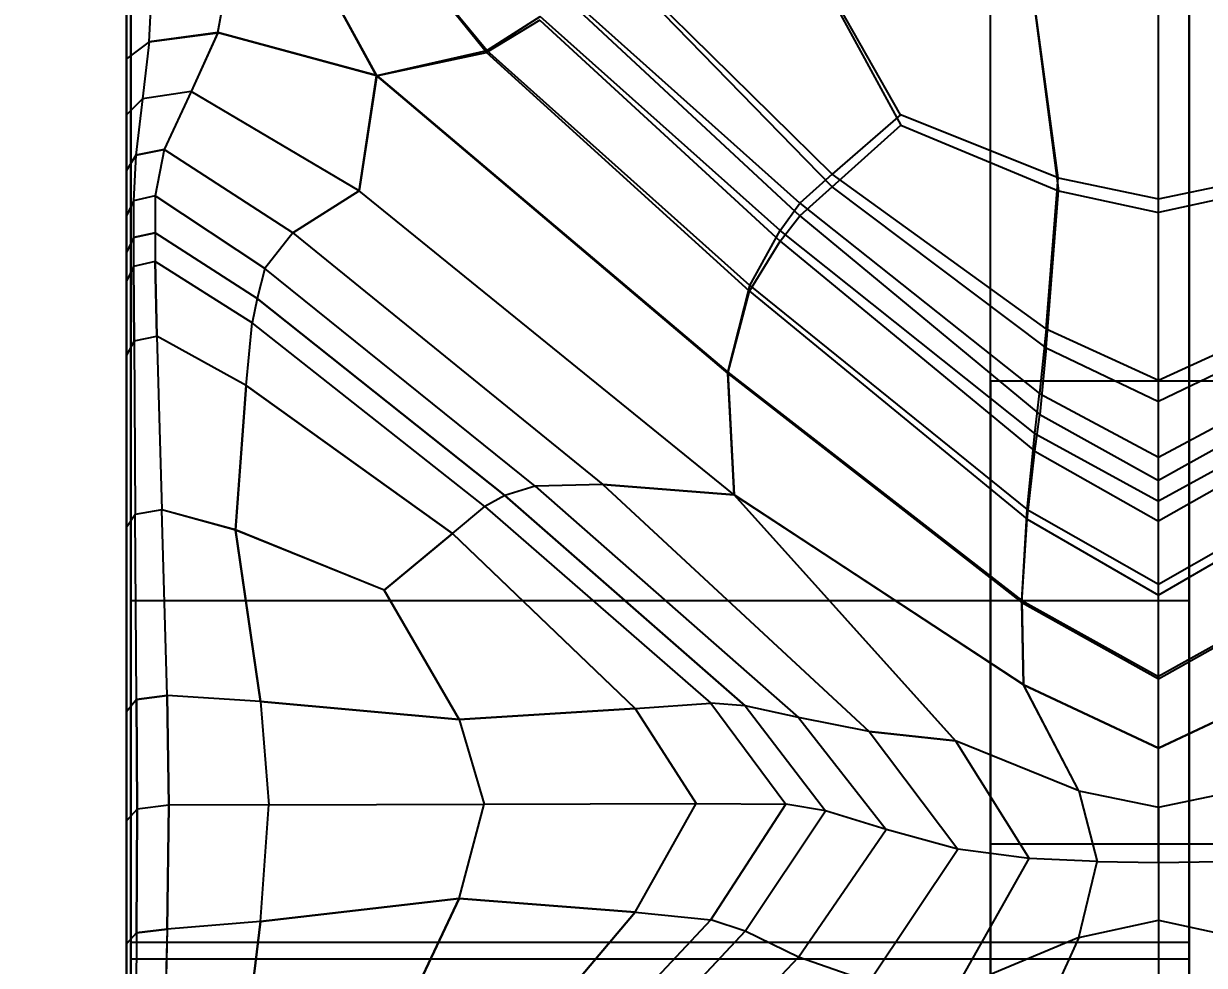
# Model space of a CAD drawing. Extents: x 11992 to 29481, y -6727 to 6811.
# Drawn here: x 12601.68 to 12607.26, y 1490.44 to 1494.88 of the extents above; entities that cross this region are included whole.
import ezdxf

# ---------------------------------------------------------------- set-up
doc = ezdxf.new("R2010")
doc.units = 0
doc.header["$MEASUREMENT"] = 0
doc.layers.get('0').update_dxf_attribs({"color": 8, "linetype": 'CONTINUOUS'})
doc.layers.add('zoylight 3编号', color=7, linetype='CONTINUOUS')
doc.styles.add('TFB MS 3mm at 1 to 25', font='arial.ttf', dxfattribs={"height": 75})

msp = doc.modelspace()

# ---------------------------------------------------------------- linework, layer by layer
for p, q in [((12607.1879, 1490.4659, -1741.7091), (12607.1879, 1512.5995, -1740.4327)), ((12607.1879, 1490.4659, -1739.1562), (12607.1879, 1512.3498, -1736.4213)), ((12607.1879, 1512.3498, -1744.4441), (12607.1879, 1489.8827, -1744.0199)), ((12607.1879, 1490.2422, -1742.8956), (12607.1879, 1511.6212, -1748.3068)), ((12602.1883, 1489.8827, -1744.0199), (12602.1883, 1510.4439, -1751.9914)), ((12607.1879, 1510.4439, -1728.8739), (12607.1879, 1489.8827, -1736.8455)), ((12602.1883, 1489.3925, -1735.7773), (12602.1883, 1508.8475, -1725.3972)), ((12602.1883, 1488.7752, -1746.0953), (12602.1883, 1508.8475, -1755.4681)), ((12602.1883, 1489.8827, -1736.8455), (12602.1883, 1506.8624, -1722.1583)), ((12607.1879, 1504.5183, -1761.678), (12607.1879, 1487.1962, -1747.8711)), ((12602.1883, 1487.1962, -1747.8711), (12602.1883, 1501.8458, -1764.3505)), ((12602.1883, 1488.7752, -1734.7701), (12602.1883, 1501.8458, -1716.5148)), ((12607.1879, 1487.1962, -1732.9943), (12607.1879, 1501.8458, -1716.5148)), ((12607.1879, 1501.8458, -1764.3505), (12607.1879, 1490.4659, -1741.7091)), ((12602.1883, 1485.2559, -1749.2247), (12602.1883, 1498.8749, -1766.6945)), ((12602.1883, 1498.8749, -1714.1708), (12602.1883, 1488.0388, -1733.8369)), ((12607.1879, 1486.263, -1748.6074), (12607.1879, 1498.8749, -1766.6945)), ((12607.042, 1490.9227, -1757.7109), (12607.042, 1498.2252, -1750.4084)), ((12606.2495, 1493.196, -1756.3956), (12606.2495, 1496.9103, -1752.6812)), ((12606.2495, 1493.196, -1724.4698), (12606.2495, 1496.9103, -1728.1842)), ((12602.1673, 1496.7544, -1728.061), (12602.1673, 1493.3288, -1726.7)), ((12602.1673, 1495.986, -1727.4033), (12602.1673, 1494.7657, -1726.6144)), ((12602.1673, 1495.7957, -1727.5683), (12602.1673, 1494.6802, -1728.0513)), ((12607.1879, 1487.1962, -1747.8711), (12607.1879, 1495.636, -1768.6797)), ((12602.1673, 1493.5739, -1753.9172), (12602.1673, 1495.4519, -1752.3261)), ((12602.1673, 1495.451, -1753.5093), (12602.1673, 1493.9649, -1754.3347)), ((12607.042, 1491.1833, -1723.3195), (12607.042, 1495.4307, -1725.9486)), ((12603.8691, 1494.7579, -1725.7007), (12603.4543, 1495.2624, -1726.1187)), ((12603.8682, 1494.7486, -1755.1606), (12603.4543, 1495.2614, -1754.7481)), ((12602.1673, 1495.1517, -1754.2046), (12602.1673, 1494.5445, -1754.4575)), ((12603.3494, 1494.6401, -1725.8633), (12603.0814, 1495.1322, -1726.2489)), ((12603.3489, 1494.638, -1755.0034), (12603.0814, 1495.1312, -1754.6181)), ((12602.5988, 1494.8423, -1726.1033), (12602.6413, 1495.0712, -1726.3098)), ((12602.5988, 1494.8418, -1754.7634), (12602.6413, 1495.0702, -1754.5569)), ((12605.8246, 1494.4544, -1725.139), (12605.4713, 1495.0757, -1725.6174)), ((12605.4713, 1495.055, -1755.2319), (12605.8251, 1494.4057, -1755.6929)), ((12602.275, 1494.7996, -1726.1458), (12602.2855, 1495.0259, -1726.3547)), ((12602.275, 1494.7996, -1754.7203), (12602.2855, 1495.0254, -1754.5114)), ((12605.5013, 1494.1735, -1724.9334), (12604.6402, 1495.0211, -1725.5789)), ((12604.6402, 1494.9984, -1755.2707), (12605.5018, 1494.1139, -1755.8937)), ((12604.284, 1494.966, -1755.2872), (12605.3487, 1493.9766, -1755.9893)), ((12605.3483, 1494.0374, -1724.8392), (12604.2844, 1494.987, -1725.5644)), ((12606.569, 1494.1566, -1724.9187), (12606.4574, 1494.9834, -1725.5512)), ((12606.4574, 1494.9598, -1755.2952), (12606.5699, 1494.0956, -1755.9057)), ((12604.1204, 1494.9014, -1755.2583), (12603.8682, 1494.7486, -1755.1606)), ((12603.8691, 1494.7579, -1725.7007), (12604.1214, 1494.9179, -1725.5972)), ((12604.1204, 1494.9014, -1755.2583), (12605.2558, 1493.8576, -1756.012)), ((12605.2553, 1493.9082, -1724.8243), (12604.1214, 1494.9179, -1725.5972)), ((12602.5988, 1494.8423, -1726.1033), (12602.275, 1494.7996, -1726.1458)), ((12602.275, 1494.7996, -1754.7203), (12602.5988, 1494.8418, -1754.7634)), ((12602.5988, 1494.8423, -1726.1033), (12602.4725, 1494.5648, -1725.8923)), ((12602.5988, 1494.8418, -1754.7634), (12602.4725, 1494.5648, -1754.9741)), ((12603.3494, 1494.6401, -1725.8633), (12602.5988, 1494.8423, -1726.1033)), ((12603.3489, 1494.638, -1755.0034), (12602.5988, 1494.8418, -1754.7634)), ((12602.275, 1494.7996, -1726.1458), (12602.1673, 1494.7188, -1726.2285)), ((12602.275, 1494.7996, -1754.7203), (12602.1673, 1494.719, -1754.6374)), ((12602.275, 1494.7996, -1726.1458), (12602.2436, 1494.5302, -1725.9279)), ((12602.275, 1494.7996, -1754.7203), (12602.2436, 1494.5302, -1754.9381)), ((12602.1673, 1493.8221, -1727.1534), (12602.1673, 1494.7657, -1726.6144)), ((12602.1673, 1494.1914, -1755.1225), (12602.1673, 1494.719, -1754.6374)), ((12602.1673, 1494.7188, -1726.2285), (12602.1673, 1494.1914, -1725.7434)), ((12603.3489, 1494.638, -1755.0034), (12603.8682, 1494.7486, -1755.1606)), ((12603.3494, 1494.6401, -1725.8633), (12603.8691, 1494.7579, -1725.7007)), ((12605.1113, 1493.6206, -1755.9938), (12603.8682, 1494.7486, -1755.1606)), ((12605.1117, 1493.6485, -1724.8571), (12603.8691, 1494.7579, -1725.7007)), ((12602.1673, 1494.6377, -1753.7064), (12602.1673, 1494.2267, -1753.3078)), ((12603.3494, 1494.6401, -1725.8633), (12603.2664, 1494.0953, -1725.5148)), ((12603.2664, 1494.0951, -1755.352), (12603.3489, 1494.638, -1755.0034)), ((12603.3489, 1494.638, -1755.0034), (12605.0083, 1493.2322, -1756.0909)), ((12603.3494, 1494.6401, -1725.8633), (12605.0083, 1493.2387, -1724.7731)), ((12602.1673, 1494.5445, -1754.4575), (12602.1673, 1494.0314, -1753.5173)), ((12602.4725, 1494.5648, -1725.8923), (12602.2436, 1494.5302, -1725.9279)), ((12602.4725, 1494.5648, -1754.9741), (12602.2436, 1494.5302, -1754.9381)), ((12602.4725, 1494.5648, -1754.9741), (12602.3456, 1494.2906, -1755.2321)), ((12602.4725, 1494.5648, -1725.8923), (12602.3461, 1494.2906, -1725.6339)), ((12603.2664, 1494.0951, -1755.352), (12602.4725, 1494.5648, -1754.9741)), ((12603.2664, 1494.0953, -1725.5148), (12602.4725, 1494.5648, -1725.8923)), ((12602.2436, 1494.5302, -1725.9279), (12602.1673, 1494.4534, -1726.0093)), ((12602.2436, 1494.5302, -1754.9381), (12602.1673, 1494.4534, -1754.8565)), ((12602.2436, 1494.5302, -1725.9279), (12602.2116, 1494.2641, -1725.6629)), ((12602.2436, 1494.5302, -1754.9381), (12602.2116, 1494.2641, -1755.2031)), ((12602.1673, 1494.4367, -1726.9435), (12602.1673, 1494.4315, -1727.8063)), ((12605.8246, 1494.4544, -1725.139), (12605.5013, 1494.1735, -1724.9334)), ((12606.569, 1494.1566, -1724.9187), (12605.8246, 1494.4544, -1725.139)), ((12605.5018, 1494.1139, -1755.8937), (12605.8251, 1494.4057, -1755.6929)), ((12605.8251, 1494.4057, -1755.6929), (12606.5699, 1494.0956, -1755.9057)), ((12602.3456, 1494.2906, -1755.2321), (12602.2116, 1494.2641, -1755.2031)), ((12602.2116, 1494.2641, -1725.6629), (12602.3461, 1494.2906, -1725.6339)), ((12602.3456, 1494.2906, -1755.2321), (12602.3037, 1494.0712, -1755.5806)), ((12602.3461, 1494.2906, -1725.6339), (12602.3037, 1494.0712, -1725.2853)), ((12602.9531, 1493.8967, -1755.55), (12602.3456, 1494.2906, -1755.2321)), ((12602.9531, 1493.8967, -1725.3161), (12602.3461, 1494.2906, -1725.6339)), ((12602.2116, 1494.2641, -1755.2031), (12602.1673, 1494.1914, -1755.1225)), ((12602.2116, 1494.2641, -1725.6629), (12602.1673, 1494.1914, -1725.7434)), ((12602.1673, 1493.8221, -1753.7124), (12602.1673, 1494.2207, -1754.1235)), ((12602.1673, 1494.2207, -1726.7424), (12602.1673, 1493.5739, -1726.9486)), ((12602.2116, 1494.2641, -1755.2031), (12602.2011, 1494.0476, -1755.5534)), ((12602.2116, 1494.2641, -1725.6629), (12602.2011, 1494.0476, -1725.3124)), ((12605.5013, 1494.1735, -1724.9334), (12605.3483, 1494.0374, -1724.8392)), ((12606.5117, 1493.4435, -1724.3918), (12605.5013, 1494.1735, -1724.9334)), ((12606.5117, 1493.4435, -1724.3918), (12606.569, 1494.1566, -1724.9187)), ((12606.569, 1494.1566, -1724.9187), (12607.042, 1494.0572, -1724.8453)), ((12607.042, 1494.0572, -1724.8453), (12607.515, 1494.1566, -1724.9187)), ((12605.5018, 1494.1139, -1755.8937), (12605.3487, 1493.9766, -1755.9893)), ((12606.5127, 1493.3534, -1756.4179), (12605.5018, 1494.1139, -1755.8937)), ((12602.2011, 1494.0476, -1725.3124), (12602.1673, 1493.9768, -1725.3941)), ((12602.2011, 1494.0476, -1755.5534), (12602.1673, 1493.9768, -1755.4718)), ((12602.3037, 1494.0712, -1725.2853), (12602.2011, 1494.0476, -1725.3124)), ((12602.3037, 1494.0712, -1755.5806), (12602.2011, 1494.0476, -1755.5534)), ((12602.2011, 1494.0476, -1725.3124), (12602.2011, 1493.7379, -1724.8336)), ((12602.2011, 1494.0476, -1755.5534), (12602.2011, 1493.7379, -1756.0323)), ((12602.8205, 1493.7282, -1755.8625), (12602.3037, 1494.0712, -1755.5806)), ((12602.8205, 1493.7282, -1725.0034), (12602.3037, 1494.0712, -1725.2853)), ((12602.3037, 1494.0712, -1725.2853), (12602.3037, 1493.7608, -1724.8055)), ((12602.3037, 1494.0712, -1755.5806), (12602.3037, 1493.7608, -1756.0604)), ((12603.2664, 1494.0953, -1725.5148), (12602.9531, 1493.8967, -1725.3161)), ((12602.9531, 1493.8967, -1755.55), (12603.2664, 1494.0951, -1755.352)), ((12605.0378, 1492.6591, -1724.4075), (12603.2664, 1494.0953, -1725.5148)), ((12605.0378, 1492.6596, -1756.4596), (12603.2664, 1494.0951, -1755.352)), ((12606.5127, 1493.3534, -1756.4179), (12606.5699, 1494.0956, -1755.9057)), ((12606.5699, 1494.0956, -1755.9057), (12607.042, 1493.9923, -1755.9767)), ((12607.5145, 1494.0956, -1755.9057), (12607.042, 1493.9923, -1755.9767)), ((12602.1673, 1494.0236, -1725.9294), (12602.1673, 1490.9906, -1723.037)), ((12602.1673, 1494.0236, -1725.9294), (12602.1673, 1493.8044, -1725.0796)), ((12605.2553, 1493.9082, -1724.8243), (12605.3483, 1494.0374, -1724.8392)), ((12605.3483, 1494.0374, -1724.8392), (12606.4812, 1493.1371, -1724.1661)), ((12605.2558, 1493.8576, -1756.012), (12605.3487, 1493.9766, -1755.9893)), ((12605.3487, 1493.9766, -1755.9893), (12606.4827, 1493.0394, -1756.6421)), ((12602.2011, 1493.8743, -1724.9962), (12602.1673, 1493.8044, -1725.0796)), ((12602.2011, 1493.8743, -1755.8697), (12602.1673, 1493.8044, -1755.7863)), ((12602.2011, 1493.8743, -1724.9962), (12602.3037, 1493.8974, -1724.9685)), ((12602.3037, 1493.8974, -1755.8974), (12602.2011, 1493.8743, -1755.8697)), ((12602.7843, 1493.5872, -1724.707), (12602.3037, 1493.8974, -1724.9685)), ((12602.7843, 1493.5872, -1756.1588), (12602.3037, 1493.8974, -1755.8974)), ((12602.9531, 1493.8967, -1725.3161), (12602.8205, 1493.7282, -1725.0034)), ((12602.9531, 1493.8967, -1755.55), (12602.8205, 1493.7282, -1755.8625)), ((12602.9531, 1493.8967, -1725.3161), (12604.4179, 1492.7084, -1724.3688)), ((12602.9531, 1493.8967, -1755.55), (12604.4179, 1492.7087, -1756.4973)), ((12605.1117, 1493.6485, -1724.8571), (12605.2553, 1493.9082, -1724.8243)), ((12606.4583, 1492.9485, -1724.1031), (12605.2553, 1493.9082, -1724.8243)), ((12605.1113, 1493.6206, -1755.9938), (12605.2558, 1493.8576, -1756.012)), ((12605.2558, 1493.8576, -1756.012), (12606.4588, 1492.8656, -1756.7158)), ((12602.1673, 1493.8118, -1725.5845), (12602.1673, 1493.5055, -1725.9382)), ((12602.1673, 1493.7122, -1754.5911), (12602.1673, 1493.8118, -1755.2813)), ((12602.1673, 1493.8044, -1755.7863), (12602.1673, 1493.319, -1756.2401)), ((12602.2011, 1493.7379, -1724.8336), (12602.1673, 1493.6688, -1724.9178)), ((12602.2011, 1493.7379, -1756.0323), (12602.1673, 1493.6688, -1755.9481)), ((12602.1673, 1493.319, -1724.6257), (12602.1673, 1493.7122, -1726.2748)), ((12602.3037, 1493.7608, -1724.8055), (12602.2011, 1493.7379, -1724.8336)), ((12602.3037, 1493.7608, -1756.0604), (12602.2011, 1493.7379, -1756.0323)), ((12602.203, 1493.3863, -1756.3259), (12602.2011, 1493.7379, -1756.0323)), ((12602.2011, 1493.7379, -1724.8336), (12602.203, 1493.386, -1724.54)), ((12602.3113, 1493.4084, -1756.3545), (12602.3037, 1493.7608, -1756.0604)), ((12602.7609, 1493.4719, -1724.5574), (12602.3037, 1493.7608, -1724.8055)), ((12602.3037, 1493.7608, -1724.8055), (12602.3113, 1493.4084, -1724.5114)), ((12602.7609, 1493.4719, -1756.3085), (12602.3037, 1493.7608, -1756.0604)), ((12602.8205, 1493.7282, -1755.8625), (12602.7843, 1493.5872, -1756.1588)), ((12602.8205, 1493.7282, -1725.0034), (12602.7843, 1493.5872, -1724.707)), ((12604.0985, 1492.6994, -1724.1577), (12602.8205, 1493.7282, -1725.0034)), ((12604.0985, 1492.6994, -1756.7082), (12602.8205, 1493.7282, -1755.8625)), ((12602.1673, 1492.9671, -1726.0794), (12602.1673, 1493.6416, -1725.274)), ((12605.0083, 1493.2387, -1724.7731), (12605.1117, 1493.6485, -1724.8571)), ((12605.0083, 1493.2322, -1756.0909), (12605.1113, 1493.6206, -1755.9938)), ((12605.1113, 1493.6206, -1755.9938), (12606.423, 1492.5439, -1756.7765)), ((12605.1117, 1493.6485, -1724.8571), (12606.4226, 1492.5897, -1724.0647)), ((12602.7843, 1493.5872, -1724.707), (12602.7609, 1493.4719, -1724.5574)), ((12602.7843, 1493.5872, -1756.1588), (12602.7609, 1493.4719, -1756.3085)), ((12602.7843, 1493.5872, -1724.707), (12603.9545, 1492.6565, -1723.9229)), ((12603.9545, 1492.6565, -1756.943), (12602.7843, 1493.5872, -1756.1588)), ((12602.1673, 1493.5079, -1755.7516), (12602.1673, 1492.5134, -1755.2107)), ((12602.1673, 1493.5055, -1754.9277), (12602.1673, 1493.3288, -1754.1659)), ((12602.7328, 1493.1757, -1724.3096), (12602.7609, 1493.4719, -1724.5574)), ((12602.7328, 1493.1757, -1756.5563), (12602.7609, 1493.4719, -1756.3085)), ((12603.861, 1492.6042, -1723.8131), (12602.7609, 1493.4719, -1724.5574)), ((12603.861, 1492.6042, -1757.0528), (12602.7609, 1493.4719, -1756.3085)), ((12606.5117, 1493.4435, -1724.3918), (12606.4812, 1493.1371, -1724.1661)), ((12606.5117, 1493.4435, -1724.3918), (12607.042, 1493.2001, -1724.2112)), ((12607.042, 1493.2001, -1724.2112), (12607.5727, 1493.4435, -1724.3918)), ((12602.203, 1493.3863, -1756.3259), (12602.1673, 1493.319, -1756.2401)), ((12602.203, 1493.386, -1724.54), (12602.1673, 1493.319, -1724.6257)), ((12602.203, 1493.386, -1724.54), (12602.3113, 1493.4084, -1724.5114)), ((12602.203, 1493.3863, -1756.3259), (12602.3113, 1493.4084, -1756.3545)), ((12602.203, 1493.3863, -1756.3259), (12602.2092, 1492.5671, -1757.0349)), ((12602.203, 1493.386, -1724.54), (12602.2092, 1492.5671, -1723.831)), ((12602.3113, 1493.4084, -1724.5114), (12602.3351, 1492.588, -1723.8011)), ((12602.3113, 1493.4084, -1756.3545), (12602.3351, 1492.588, -1757.0648)), ((12602.7328, 1493.1757, -1724.3096), (12602.3113, 1493.4084, -1724.5114)), ((12602.7328, 1493.1757, -1756.5563), (12602.3113, 1493.4084, -1756.3545)), ((12602.1673, 1491.4992, -1757.4595), (12602.1673, 1493.319, -1756.2401)), ((12606.5127, 1493.3534, -1756.4179), (12606.4827, 1493.0394, -1756.6421)), ((12606.5127, 1493.3534, -1756.4179), (12607.042, 1493.0999, -1756.5927)), ((12607.5713, 1493.3534, -1756.4179), (12607.042, 1493.0999, -1756.5927)), ((12602.1673, 1493.2086, -1725.479), (12602.1673, 1492.0862, -1724.518)), ((12605.0083, 1493.2387, -1724.7731), (12606.3968, 1492.1608, -1723.9718)), ((12605.0083, 1493.2387, -1724.7731), (12605.0378, 1492.6591, -1724.4075)), ((12605.0083, 1493.2322, -1756.0909), (12606.3973, 1492.151, -1756.8903)), ((12605.0378, 1492.6596, -1756.4596), (12605.0083, 1493.2322, -1756.0909)), ((12602.6818, 1492.4931, -1723.7187), (12602.7328, 1493.1757, -1724.3096)), ((12602.7328, 1493.1757, -1756.5563), (12602.6818, 1492.4934, -1757.1472)), ((12603.7079, 1492.4772, -1723.7041), (12602.7328, 1493.1757, -1724.3096)), ((12602.7328, 1493.1757, -1756.5563), (12603.7079, 1492.4772, -1757.1618)), ((12606.2495, 1493.196, -1724.4698), (12606.249, 1491.0097, -1723.0042)), ((12606.249, 1491.0097, -1757.8612), (12606.2495, 1493.196, -1756.3956)), ((12651.2496, 1493.196, -1724.4698), (12606.2495, 1493.196, -1724.4698)), ((12651.2496, 1493.196, -1756.3956), (12606.2495, 1493.196, -1756.3956)), ((12606.4583, 1492.9485, -1724.1031), (12606.4812, 1493.1371, -1724.1661)), ((12606.4812, 1493.1371, -1724.1661), (12607.042, 1492.8369, -1723.9416)), ((12607.042, 1492.8369, -1723.9416), (12607.6032, 1493.1371, -1724.1661)), ((12606.4588, 1492.8656, -1756.7158), (12606.4827, 1493.0394, -1756.6421)), ((12606.4827, 1493.0394, -1756.6421), (12607.042, 1492.727, -1756.8597)), ((12607.6018, 1493.0394, -1756.6421), (12607.042, 1492.727, -1756.8597)), ((12602.1673, 1492.9671, -1754.7865), (12602.1673, 1489.361, -1758.4666)), ((12606.4226, 1492.5897, -1724.0647), (12606.4583, 1492.9485, -1724.1031)), ((12606.4583, 1492.9485, -1724.1031), (12607.042, 1492.6288, -1723.8627)), ((12607.6261, 1492.9485, -1724.1031), (12607.042, 1492.6288, -1723.8627)), ((12602.1673, 1490.1912, -1757.6641), (12602.1673, 1492.8405, -1754.9377)), ((12606.423, 1492.5439, -1756.7765), (12606.4588, 1492.8656, -1756.7158)), ((12606.4588, 1492.8656, -1756.7158), (12607.042, 1492.5349, -1756.9504)), ((12607.6252, 1492.8656, -1756.7158), (12607.042, 1492.5349, -1756.9504)), ((12604.4179, 1492.7087, -1756.4973), (12604.0985, 1492.6994, -1756.7082)), ((12604.4179, 1492.7084, -1724.3688), (12604.0985, 1492.6994, -1724.1577)), ((12604.4179, 1492.7087, -1756.4973), (12605.6754, 1491.5419, -1757.4177)), ((12604.4179, 1492.7087, -1756.4973), (12605.0378, 1492.6596, -1756.4596)), ((12605.0378, 1492.6591, -1724.4075), (12604.4179, 1492.7084, -1724.3688)), ((12604.4179, 1492.7084, -1724.3688), (12605.6758, 1491.5419, -1723.4482)), ((12603.9545, 1492.6565, -1723.9229), (12603.861, 1492.6042, -1723.8131)), ((12603.9545, 1492.6565, -1756.943), (12603.861, 1492.6042, -1757.0528)), ((12604.0985, 1492.6994, -1724.1577), (12603.9545, 1492.6565, -1723.9229)), ((12604.0985, 1492.6994, -1756.7082), (12603.9545, 1492.6565, -1756.943)), ((12603.9545, 1492.6565, -1723.9229), (12605.0903, 1491.6632, -1723.1027)), ((12605.0903, 1491.6632, -1757.7632), (12603.9545, 1492.6565, -1756.943)), ((12604.0985, 1492.6994, -1724.1577), (12605.3421, 1491.6081, -1723.276)), ((12604.0985, 1492.6994, -1756.7082), (12605.3421, 1491.6081, -1757.5898)), ((12606.0835, 1491.497, -1757.3513), (12605.0378, 1492.6596, -1756.4596)), ((12605.0378, 1492.6596, -1756.4596), (12606.4045, 1491.7636, -1757.1231)), ((12606.4045, 1491.7621, -1723.7445), (12605.0378, 1492.6591, -1724.4075)), ((12605.0378, 1492.6591, -1724.4075), (12606.0835, 1491.4968, -1723.5149)), ((12603.7079, 1492.4772, -1723.7041), (12603.861, 1492.6042, -1723.8131)), ((12603.7079, 1492.4772, -1757.1618), (12603.861, 1492.6042, -1757.0528)), ((12603.861, 1492.6042, -1723.8131), (12604.9272, 1491.6747, -1723.0328)), ((12603.861, 1492.6042, -1757.0528), (12604.9272, 1491.6747, -1757.833)), ((12602.2092, 1492.5671, -1723.831), (12602.1673, 1492.5043, -1723.9205)), ((12602.2092, 1492.5671, -1757.0349), (12602.1673, 1492.5043, -1756.9453)), ((12602.3351, 1492.588, -1723.8011), (12602.2092, 1492.5671, -1723.831)), ((12602.3351, 1492.588, -1757.0648), (12602.2092, 1492.5671, -1757.0349)), ((12602.215, 1491.6925, -1723.0944), (12602.2092, 1492.5671, -1723.831)), ((12602.215, 1491.6925, -1757.7714), (12602.2092, 1492.5671, -1757.0349)), ((12602.6818, 1492.4931, -1723.7187), (12602.3351, 1492.588, -1723.8011)), ((12602.359, 1491.7118, -1757.8026), (12602.3351, 1492.588, -1757.0648)), ((12602.3594, 1491.7118, -1723.0632), (12602.3351, 1492.588, -1723.8011)), ((12602.6818, 1492.4934, -1757.1472), (12602.3351, 1492.588, -1757.0648)), ((12606.3968, 1492.1608, -1723.9718), (12606.4226, 1492.5897, -1724.0647)), ((12606.3973, 1492.151, -1756.8903), (12606.423, 1492.5439, -1756.7765)), ((12606.4226, 1492.5897, -1724.0647), (12607.042, 1492.2368, -1723.8007)), ((12606.423, 1492.5439, -1756.7765), (12607.042, 1492.1849, -1757.0374)), ((12607.042, 1492.2368, -1723.8007), (12607.6619, 1492.5899, -1724.0646)), ((12607.6614, 1492.5439, -1756.7765), (12607.042, 1492.1849, -1757.0374)), ((12603.3846, 1492.2094, -1757.3944), (12602.6818, 1492.4934, -1757.1472)), ((12602.6818, 1492.4934, -1757.1472), (12602.8, 1491.6835, -1757.8282)), ((12603.3846, 1492.2094, -1723.4715), (12602.6818, 1492.4931, -1723.7187)), ((12602.8, 1491.6835, -1723.0377), (12602.6818, 1492.4931, -1723.7187)), ((12603.3846, 1492.2094, -1723.4715), (12603.7079, 1492.4772, -1723.7041)), ((12603.7079, 1492.4772, -1757.1618), (12603.3846, 1492.2094, -1757.3944)), ((12604.5705, 1491.6501, -1723.0057), (12603.7079, 1492.4772, -1723.7041)), ((12603.7079, 1492.4772, -1757.1618), (12604.5705, 1491.6501, -1757.8601)), ((12602.1673, 1490.9906, -1723.037), (12602.1673, 1492.358, -1724.1296)), ((12603.3846, 1492.2094, -1757.3944), (12603.7389, 1491.5984, -1757.9049)), ((12603.7389, 1491.5984, -1722.961), (12603.3846, 1492.2094, -1723.4715)), ((12607.1879, 1492.1591, -1710.5894), (12602.1883, 1492.1591, -1710.5894)), ((12607.1879, 1492.1591, -1770.2761), (12602.1883, 1492.1591, -1770.2761)), ((12602.1883, 1485.2559, -1731.6407), (12602.1883, 1492.1591, -1710.5894)), ((12602.1883, 1484.1876, -1731.1503), (12602.1883, 1492.1591, -1710.5894)), ((12606.3968, 1492.1608, -1723.9718), (12606.4045, 1491.7621, -1723.7445)), ((12606.3968, 1492.1608, -1723.9718), (12607.042, 1491.8015, -1723.7047)), ((12606.3973, 1492.151, -1756.8903), (12607.042, 1491.7905, -1757.1567)), ((12606.4045, 1491.7636, -1757.1231), (12606.3973, 1492.151, -1756.8903)), ((12607.6876, 1492.1613, -1723.9714), (12607.042, 1491.8015, -1723.7047)), ((12607.042, 1491.7905, -1757.1567), (12607.6871, 1492.151, -1756.8903)), ((12607.1879, 1486.263, -1732.2581), (12607.1879, 1492.1591, -1710.5894)), ((12602.1673, 1492.0862, -1756.3479), (12602.1673, 1491.7517, -1755.87)), ((12606.6658, 1491.2619, -1757.498), (12606.4045, 1491.7636, -1757.1231)), ((12606.4045, 1491.7636, -1757.1231), (12607.042, 1491.4648, -1757.3443)), ((12606.6658, 1491.2617, -1723.3684), (12606.4045, 1491.7621, -1723.7445)), ((12606.4045, 1491.7621, -1723.7445), (12607.042, 1491.4632, -1723.5235)), ((12607.042, 1491.4648, -1757.3443), (12607.68, 1491.7636, -1757.1231)), ((12607.042, 1491.4632, -1723.5235), (12607.68, 1491.7624, -1723.7442)), ((12602.1673, 1490.457, -1723.9613), (12602.1673, 1491.7517, -1724.9959)), ((12602.215, 1491.6925, -1757.7714), (12602.359, 1491.7118, -1757.8026)), ((12602.3594, 1491.7118, -1723.0632), (12602.215, 1491.6925, -1723.0944)), ((12602.359, 1491.7118, -1757.8026), (12602.3671, 1491.1933, -1758.1795)), ((12602.8, 1491.6835, -1757.8282), (12602.359, 1491.7118, -1757.8026)), ((12602.3671, 1491.193, -1722.6864), (12602.3594, 1491.7118, -1723.0632)), ((12602.8, 1491.6835, -1723.0377), (12602.3594, 1491.7118, -1723.0632)), ((12602.215, 1491.6925, -1723.0944), (12602.1673, 1491.6346, -1723.188)), ((12602.215, 1491.6925, -1757.7714), (12602.1673, 1491.6346, -1757.6779)), ((12602.215, 1491.6925, -1757.7714), (12602.2173, 1491.1749, -1758.1476)), ((12602.2173, 1491.1749, -1722.7183), (12602.215, 1491.6925, -1723.0944)), ((12603.7389, 1491.5984, -1757.9049), (12602.8, 1491.6835, -1757.8282)), ((12602.8, 1491.6835, -1757.8282), (12602.8396, 1491.1945, -1758.1817)), ((12602.8, 1491.6835, -1723.0377), (12603.7389, 1491.5984, -1722.961)), ((12602.8, 1491.6835, -1723.0377), (12602.8396, 1491.1945, -1722.6842)), ((12604.5705, 1491.6501, -1757.8601), (12603.7389, 1491.5984, -1757.9049)), ((12603.7389, 1491.5984, -1722.961), (12604.5705, 1491.6501, -1723.0057)), ((12604.5705, 1491.6501, -1757.8601), (12604.9272, 1491.6747, -1757.833)), ((12604.5705, 1491.6501, -1723.0057), (12604.9272, 1491.6747, -1723.0328)), ((12604.5705, 1491.6501, -1757.8601), (12604.8581, 1491.2012, -1758.193)), ((12604.5705, 1491.6501, -1723.0057), (12604.8581, 1491.2012, -1722.6729)), ((12604.9272, 1491.6747, -1757.833), (12605.2825, 1491.1985, -1758.189)), ((12604.9272, 1491.6747, -1723.0328), (12605.2825, 1491.1985, -1722.6769)), ((12605.0903, 1491.6632, -1757.7632), (12604.9272, 1491.6747, -1757.833)), ((12605.0903, 1491.6632, -1723.1027), (12604.9272, 1491.6747, -1723.0328)), ((12605.3421, 1491.6081, -1723.276), (12605.0903, 1491.6632, -1723.1027)), ((12605.3421, 1491.6081, -1757.5898), (12605.0903, 1491.6632, -1757.7632)), ((12605.0903, 1491.6632, -1757.7632), (12605.4689, 1491.1661, -1758.1325)), ((12605.0903, 1491.6632, -1723.1027), (12605.4689, 1491.1661, -1722.7333)), ((12602.1673, 1491.1196, -1758.052), (12602.1673, 1491.6346, -1757.6779)), ((12602.1673, 1491.6346, -1723.188), (12602.1673, 1489.1605, -1722.8289)), ((12603.7389, 1491.5984, -1757.9049), (12603.8567, 1491.1983, -1758.1884)), ((12603.7389, 1491.5984, -1722.961), (12603.8567, 1491.1983, -1722.6774)), ((12605.3421, 1491.6081, -1723.276), (12605.7569, 1491.0779, -1722.886)), ((12605.6754, 1491.5419, -1757.4177), (12605.3421, 1491.6081, -1757.5898)), ((12605.3421, 1491.6081, -1757.5898), (12605.7569, 1491.0781, -1757.9799)), ((12605.6758, 1491.5419, -1723.4482), (12605.3421, 1491.6081, -1723.276)), ((12605.6754, 1491.5419, -1757.4177), (12606.0835, 1491.497, -1757.3513)), ((12605.6754, 1491.5419, -1757.4177), (12606.095, 1490.9861, -1757.8208)), ((12606.0835, 1491.4968, -1723.5149), (12605.6758, 1491.5419, -1723.4482)), ((12605.6758, 1491.5419, -1723.4482), (12606.095, 1490.9861, -1723.0451)), ((12606.6658, 1491.2619, -1757.498), (12606.0835, 1491.497, -1757.3513)), ((12606.0835, 1491.497, -1757.3513), (12606.4321, 1490.9422, -1757.745)), ((12606.6658, 1491.2617, -1723.3684), (12606.0835, 1491.4968, -1723.5149)), ((12606.0835, 1491.4968, -1723.5149), (12606.4321, 1490.9422, -1723.1209)), ((12606.6658, 1491.2619, -1757.498), (12606.753, 1490.9277, -1757.7194)), ((12606.6658, 1491.2619, -1757.498), (12607.042, 1491.1837, -1757.5468)), ((12606.6658, 1491.2617, -1723.3684), (12607.042, 1491.1833, -1723.3195)), ((12606.6658, 1491.2617, -1723.3684), (12606.753, 1490.9277, -1723.1465)), ((12607.042, 1491.1837, -1757.5468), (12607.4182, 1491.2619, -1757.498)), ((12607.042, 1491.1833, -1723.3195), (12607.4182, 1491.2617, -1723.3683)), ((12602.8396, 1491.1945, -1758.1817), (12603.8567, 1491.1983, -1758.1884)), ((12602.8396, 1491.1945, -1722.6842), (12603.8567, 1491.1983, -1722.6774)), ((12603.7389, 1490.7529, -1722.4729), (12603.8567, 1491.1983, -1722.6774)), ((12603.7389, 1490.7529, -1758.393), (12603.8567, 1491.1983, -1758.1884)), ((12603.8567, 1491.1983, -1758.1884), (12604.8581, 1491.2012, -1758.193)), ((12603.8567, 1491.1983, -1722.6774), (12604.8581, 1491.2012, -1722.6729)), ((12604.5705, 1490.6881, -1722.4504), (12604.8581, 1491.2012, -1722.6729)), ((12604.5705, 1490.6881, -1758.4155), (12604.8581, 1491.2012, -1758.193)), ((12604.8581, 1491.2012, -1758.193), (12605.2825, 1491.1985, -1758.189)), ((12604.8581, 1491.2012, -1722.6729), (12605.2825, 1491.1985, -1722.6769)), ((12604.9272, 1490.6525, -1722.4428), (12605.2825, 1491.1985, -1722.6769)), ((12604.9272, 1490.6525, -1758.4232), (12605.2825, 1491.1985, -1758.189)), ((12605.4689, 1491.1661, -1758.1325), (12605.2825, 1491.1985, -1758.189)), ((12605.4689, 1491.1661, -1722.7333), (12605.2825, 1491.1985, -1722.6769)), ((12602.2173, 1491.1749, -1758.1476), (12602.1673, 1491.1196, -1758.052)), ((12602.2173, 1491.1749, -1722.7183), (12602.1673, 1491.1196, -1722.8139)), ((12602.215, 1490.5901, -1722.458), (12602.2173, 1491.1749, -1722.7183)), ((12602.2173, 1491.1749, -1758.1476), (12602.215, 1490.5901, -1758.4079)), ((12602.3671, 1491.1933, -1758.1795), (12602.2173, 1491.1749, -1758.1476)), ((12602.3671, 1491.193, -1722.6864), (12602.2173, 1491.1749, -1722.7183)), ((12602.3671, 1491.1933, -1758.1795), (12602.359, 1490.6075, -1758.4402)), ((12602.3594, 1490.6075, -1722.4255), (12602.3671, 1491.193, -1722.6864)), ((12602.8396, 1491.1945, -1758.1817), (12602.3671, 1491.1933, -1758.1795)), ((12602.8396, 1491.1945, -1722.6842), (12602.3671, 1491.193, -1722.6864)), ((12602.8, 1490.6437, -1722.4373), (12602.8396, 1491.1945, -1722.6842)), ((12602.8, 1490.644, -1758.4285), (12602.8396, 1491.1945, -1758.1817)), ((12605.0903, 1490.5977, -1758.3785), (12605.4689, 1491.1661, -1758.1325)), ((12605.0903, 1490.5977, -1722.4874), (12605.4689, 1491.1661, -1722.7333)), ((12605.7569, 1491.0781, -1757.9799), (12605.4689, 1491.1661, -1758.1325)), ((12605.7569, 1491.0779, -1722.886), (12605.4689, 1491.1661, -1722.7333)), ((12607.042, 1491.1833, -1723.3195), (12607.042, 1490.3343, -1722.8687)), ((12602.1673, 1491.1196, -1722.8139), (12602.1673, 1490.5381, -1722.5549)), ((12605.3421, 1490.4752, -1758.244), (12605.7569, 1491.0781, -1757.9799)), ((12605.3421, 1490.4752, -1722.6219), (12605.7569, 1491.0779, -1722.886)), ((12606.095, 1490.9861, -1757.8208), (12605.7569, 1491.0781, -1757.9799)), ((12606.095, 1490.9861, -1723.0451), (12605.7569, 1491.0779, -1722.886)), ((12602.1673, 1490.5381, -1758.3109), (12602.1673, 1490.9909, -1757.8289)), ((12605.6754, 1490.3591, -1758.1004), (12606.095, 1490.9861, -1757.8208)), ((12605.6758, 1490.3593, -1722.7654), (12606.095, 1490.9861, -1723.0451)), ((12606.4321, 1490.9422, -1757.745), (12606.095, 1490.9861, -1757.8208)), ((12606.4321, 1490.9422, -1723.1209), (12606.095, 1490.9861, -1723.0451)), ((12606.2495, 1488.6474, -1759.0217), (12606.249, 1491.0097, -1757.8612)), ((12606.249, 1491.0097, -1723.0042), (12606.2495, 1488.6474, -1721.8437)), ((12651.2491, 1491.0097, -1757.8612), (12606.249, 1491.0097, -1757.8612)), ((12651.2491, 1491.0097, -1723.0042), (12606.249, 1491.0097, -1723.0042)), ((12602.1673, 1490.9387, -1756.5548), (12602.1673, 1488.9138, -1757.5084)), ((12606.0835, 1490.324, -1758.0282), (12606.4321, 1490.9422, -1757.745)), ((12606.0835, 1490.3242, -1722.8375), (12606.4321, 1490.9422, -1723.1209)), ((12606.753, 1490.9277, -1757.7194), (12606.4321, 1490.9422, -1757.745)), ((12606.753, 1490.9277, -1723.1465), (12606.4321, 1490.9422, -1723.1209)), ((12606.6658, 1490.5686, -1722.9675), (12606.753, 1490.9277, -1723.1465)), ((12606.6658, 1490.5684, -1757.8977), (12606.753, 1490.9277, -1757.7194)), ((12606.753, 1490.9277, -1757.7194), (12607.042, 1490.9227, -1757.7109)), ((12606.753, 1490.9277, -1723.1465), (12607.042, 1490.9227, -1723.155)), ((12607.042, 1490.9227, -1757.7109), (12607.3309, 1490.9277, -1757.7194)), ((12607.042, 1490.9227, -1723.155), (12607.3314, 1490.9277, -1723.1465)), ((12607.042, 1490.9227, -1757.7109), (12607.042, 1490.0074, -1758.197)), ((12603.7389, 1490.7529, -1722.4729), (12602.8, 1490.6437, -1722.4373)), ((12602.8, 1490.644, -1758.4285), (12603.7389, 1490.7529, -1758.393)), ((12603.7389, 1490.7529, -1758.393), (12603.3846, 1490.0052, -1758.667)), ((12603.3846, 1490.0052, -1722.1989), (12603.7389, 1490.7529, -1722.4729)), ((12604.5705, 1490.6881, -1722.4504), (12603.7389, 1490.7529, -1722.4729)), ((12603.7389, 1490.7529, -1758.393), (12604.5705, 1490.6881, -1758.4155)), ((12602.8, 1490.644, -1758.4285), (12602.359, 1490.6075, -1758.4402)), ((12602.8, 1490.6437, -1722.4373), (12602.3594, 1490.6075, -1722.4255)), ((12602.8, 1490.644, -1758.4285), (12602.6818, 1489.649, -1758.7892)), ((12602.6818, 1489.649, -1722.0766), (12602.8, 1490.6437, -1722.4373)), ((12604.5705, 1490.6881, -1758.4155), (12603.7079, 1489.67, -1758.7826)), ((12603.7079, 1489.67, -1722.0833), (12604.5705, 1490.6881, -1722.4504)), ((12603.861, 1489.512, -1758.8382), (12604.9272, 1490.6525, -1758.4232)), ((12603.861, 1489.512, -1722.0277), (12604.9272, 1490.6525, -1722.4428)), ((12604.5705, 1490.6881, -1722.4504), (12604.9272, 1490.6525, -1722.4428)), ((12604.5705, 1490.6881, -1758.4155), (12604.9272, 1490.6525, -1758.4232)), ((12605.0903, 1490.5977, -1758.3785), (12604.9272, 1490.6525, -1758.4232)), ((12605.0903, 1490.5977, -1722.4874), (12604.9272, 1490.6525, -1722.4428)), ((12606.6658, 1490.5686, -1722.9675), (12607.042, 1490.6502, -1723.011)), ((12606.6658, 1490.5684, -1757.8977), (12607.042, 1490.6499, -1757.8542)), ((12607.042, 1490.6502, -1723.011), (12607.4182, 1490.5686, -1722.9675)), ((12607.042, 1490.6499, -1757.8542), (12607.4182, 1490.5684, -1757.8978)), ((12602.215, 1490.5901, -1722.458), (12602.1673, 1490.5381, -1722.5549)), ((12602.215, 1490.5901, -1758.4079), (12602.1673, 1490.5381, -1758.3109)), ((12602.215, 1490.5901, -1722.458), (12602.2092, 1489.5151, -1722.0689)), ((12602.215, 1490.5901, -1758.4079), (12602.2092, 1489.5151, -1758.797)), ((12602.215, 1490.5901, -1722.458), (12602.3594, 1490.6075, -1722.4255)), ((12602.359, 1490.6075, -1758.4402), (12602.215, 1490.5901, -1758.4079)), ((12602.3594, 1490.6075, -1722.4255), (12602.3351, 1489.5306, -1722.0358)), ((12602.359, 1490.6075, -1758.4402), (12602.3351, 1489.5306, -1758.83)), ((12603.9545, 1489.3908, -1758.8285), (12605.0903, 1490.5977, -1758.3785)), ((12605.0903, 1490.5977, -1722.4874), (12603.9545, 1489.3908, -1722.0374)), ((12605.3421, 1490.4752, -1758.244), (12605.0903, 1490.5977, -1758.3785)), ((12605.3421, 1490.4752, -1722.6219), (12605.0903, 1490.5977, -1722.4874)), ((12607.1879, 1490.5453, -1740.4327), (12602.1883, 1490.5453, -1740.4327)), ((12606.6658, 1490.5686, -1722.9675), (12606.0835, 1490.3242, -1722.8375)), ((12606.6658, 1490.5684, -1757.8977), (12606.0835, 1490.324, -1758.0282)), ((12606.6658, 1490.5686, -1722.9675), (12606.4045, 1489.9933, -1722.7206)), ((12606.6658, 1490.5684, -1757.8977), (12606.4045, 1489.9924, -1758.1432)), ((12604.0985, 1489.166, -1758.7482), (12605.3421, 1490.4752, -1758.244)), ((12604.0985, 1489.166, -1722.1177), (12605.3421, 1490.4752, -1722.6219)), ((12605.6758, 1490.3593, -1722.7654), (12605.3421, 1490.4752, -1722.6219)), ((12605.6754, 1490.3591, -1758.1004), (12605.3421, 1490.4752, -1758.244)), ((12607.1879, 1490.4659, -1741.7091), (12602.1883, 1490.4659, -1741.7091)), ((12607.1879, 1490.4659, -1739.1562), (12602.1883, 1490.4659, -1739.1562))]:
    msp.add_line(p, q)

# ---------------------------------------------------------------- texts
at = {"layer": 'zoylight 3编号', "insert": (12454.958, 1533.6001, -2440.428), "char_height": 75, "width": 206.137453, "attachment_point": 1, "style": 'TFB MS 3mm at 1 to 25'}
msp.add_mtext('{\\fSimHei|b0|i0|c134|p49;\\W0.95494; \\W1;L2W}', dxfattribs=at)

doc.saveas('drawing.dxf')
